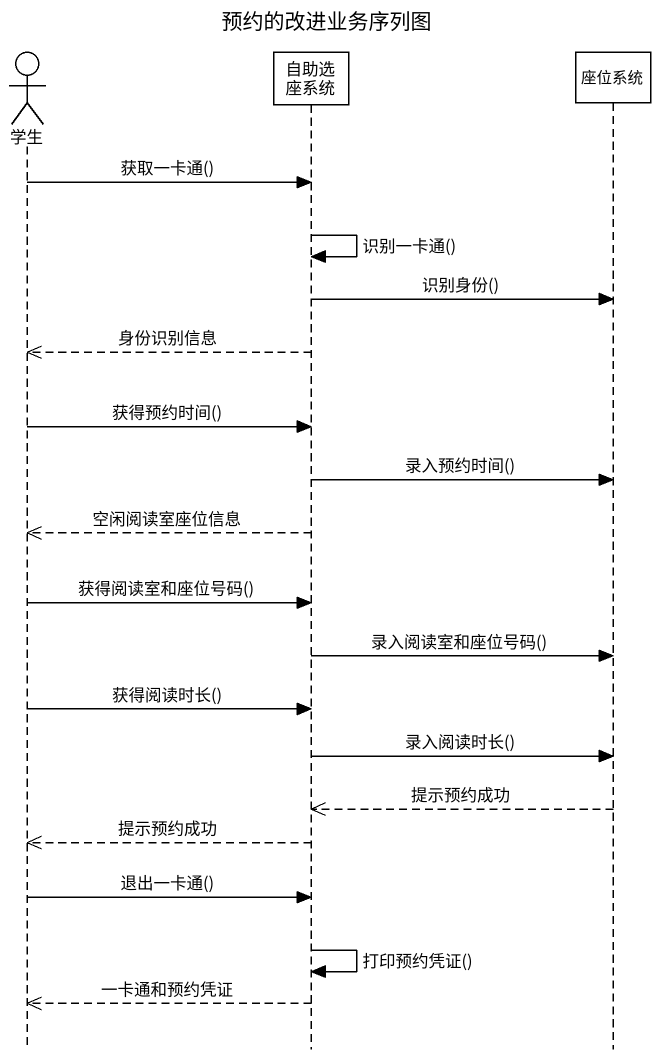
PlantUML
@startuml
title 预约的改进业务序列图
hide footbox
actor 学生
participant 自助选座系统
participant 座位系统

学生 -> 自助选座系统 : 获取一卡通()
自助选座系统 -> 自助选座系统 : 识别一卡通()
自助选座系统 -> 座位系统 : 识别身份()
自助选座系统 -->> 学生 : 身份识别信息
学生 -> 自助选座系统 : 获得预约时间()
自助选座系统 -> 座位系统 : 录入预约时间()
自助选座系统 -->> 学生 : 空闲阅读室座位信息
学生 -> 自助选座系统 : 获得阅读室和座位号码()
自助选座系统 -> 座位系统 : 录入阅读室和座位号码()
学生 -> 自助选座系统 : 获得阅读时长()
自助选座系统 -> 座位系统 : 录入阅读时长()
座位系统 -->> 自助选座系统 : 提示预约成功
自助选座系统 -->> 学生 : 提示预约成功
学生 -> 自助选座系统 : 退出一卡通()
自助选座系统 -> 自助选座系统 : 打印预约凭证()
自助选座系统 -->> 学生 : 一卡通和预约凭证
@enduml
